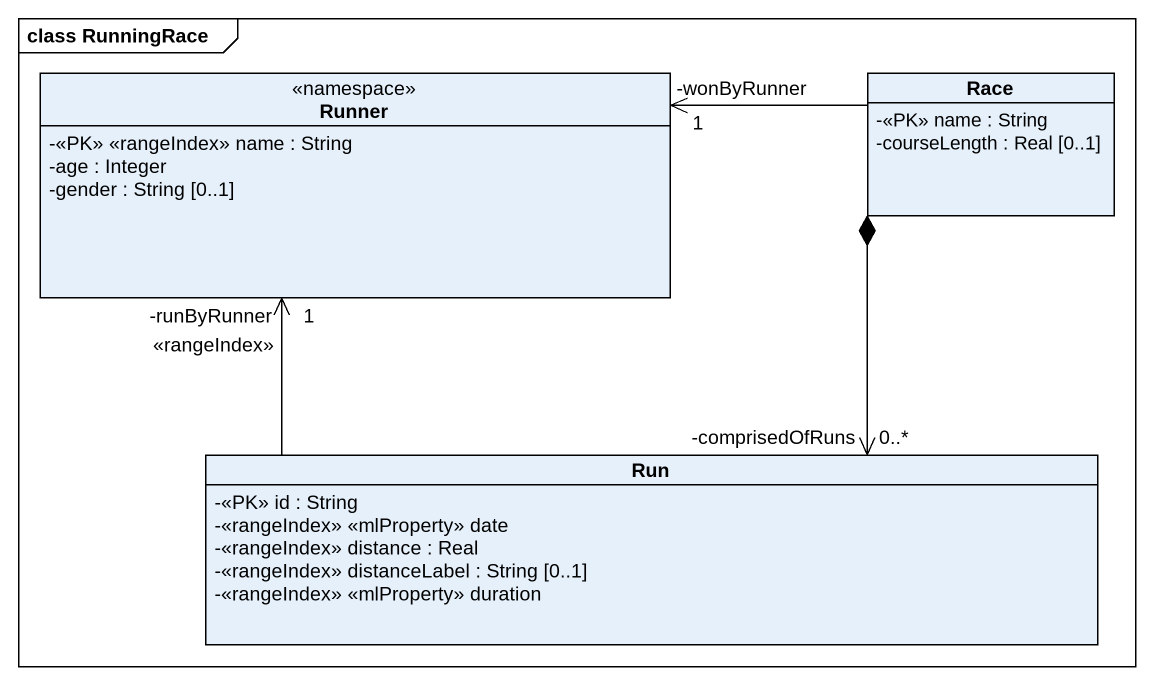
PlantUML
@startuml
mainframe class RunningRace
hide circle
hide empty members
skinparam classAttributeIconSize 0
class Runner <<namespace>> {
  -<<PK>> <<rangeIndex>> name : String
  -age : Integer
  -gender : String [0..1]
}
class Race {
  -<<PK>> name : String
  -courseLength : Real [0..1]
}
class Run {
  -<<PK>> id : String
  -<<rangeIndex>> <<mlProperty>> date
  -<<rangeIndex>> distance : Real
  -<<rangeIndex>> distanceLabel : String [0..1]
  -<<rangeIndex>> <<mlProperty>> duration
}
Runner "-wonByRunner\n1" <-right- Race
Runner "-runByRunner\n1\n<<rangeIndex>>" <-- Run
Race *--> "-comprisedOfRuns\n0..*" Run
@enduml
